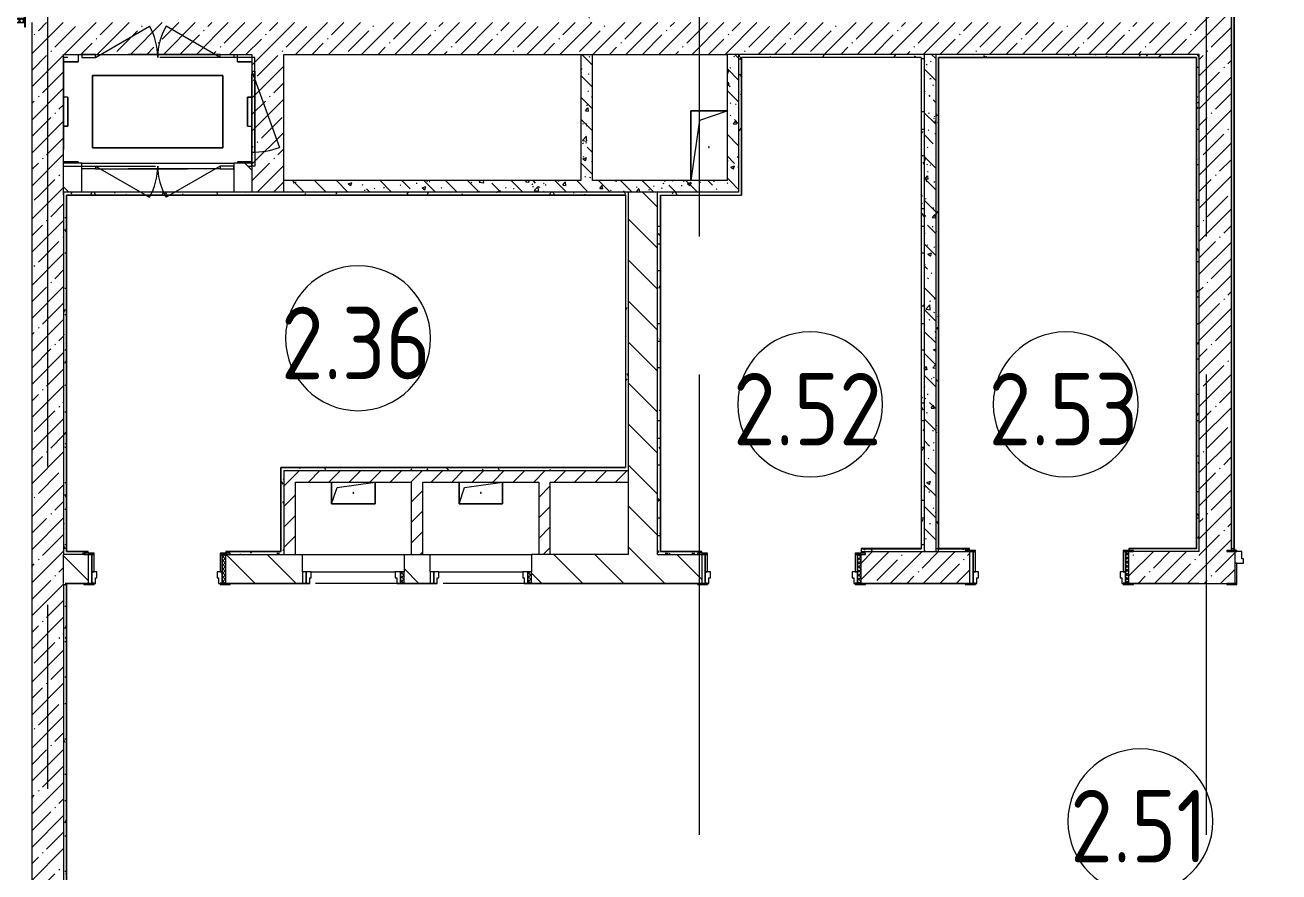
# Model space of a CAD drawing. Header units: millimetres. Extents: x -625 to 415037, y -3642 to 102118.
# Drawn here: x 233476 to 242132, y 85949 to 91792 of the extents above; entities that cross this region are included whole.
import ezdxf

# ---------------------------------------------------------------- set-up
doc = ezdxf.new("R2010")
doc.units = ezdxf.units.MM
for name, pattern in [('Осевая', [6350, 1270, -952.5, 3175, -952.5]), ('Снесенные', [1428.75, 952.5, -476.25]), ('Штрих', [1270, 635, -635])]:
    doc.linetypes.add(name, pattern=pattern)
for name, color, linetype, lineweight in [('A-AREA-IDEN', 7, 'Continuous', 9), ('A-DOOR-FRAM-2', 7, 'Continuous', 5), ('A-GENM', 7, 'Continuous', 9), ('A-GENM-2', 7, 'Штрих', 5), ('A-WALL', 7, 'Continuous', 5), ('I-WALL', 7, 'Continuous', 5), ('M-EQPM-3', 7, 'Снесенные', 5), ('Оси', 7, 'Continuous', 9), ('Оси-2', 7, 'Осевая', 9)]:
    doc.layers.add(name, color=color, linetype=linetype, lineweight=lineweight)
for name, color, linetype, lineweight, true_color in [('A-DOOR-1', 7, 'Continuous', 5, 0xc0c0c0), ('A-DOOR-FRAM-1', 7, 'Continuous', 5, 0xc0c0c0), ('A-WALL-1', 9, 'Continuous', 5, 0x808080), ('A-WALL-FNSH-1', 9, 'Continuous', 5, 0x808080), ('M-EQPM-2', 7, 'Штрих', 5, 0xb2b2b2), ('M-EQPM-4', 7, 'Continuous', 9, 0x52e2e2), ('M-EQPM-5', 7, 'Continuous', 9, 0xdfe5eb)]:
    doc.layers.add(name, color=color, linetype=linetype, lineweight=lineweight, true_color=true_color)
doc.layers.get('A-DOOR-1').off()
doc.styles.add('GOST Common', font='', dxfattribs={"width": 0.9, "height": 500})
doc.styles.get('GOST Common').set_extended_font_data('GOST Common')
pattern_1 = [(45, (148772.12, 0), (-114.04925, 114.04925), []), (45, (148886.17, 0), (-114.04925, 114.04925), [201.612, -40.322, 6.706, -33.617])]
pattern_2 = [(135, (148772.12, 0), (-141.42136, -141.42136), [])]
pattern_3 = [(45, (-371.384, 174.685), (-14.1421, 14.1421), []), (135, (-371.384, 174.685), (-14.1421, -14.1421), [])]
pattern_4 = [(135, (148772.12, 0), (-150.8683, -150.8683), [213.36, -35.56, 7.112, -35.56]), (135, (148772.12, 150.77), (-150.8683, -150.8683), []), (50, (148772.12, 0), (255.05767, -22.3145), [26.67, -293.37]), (355, (148772.12, 0), (-49.3404, 267.47914), [21.336, -234.696]), (100.451, (148793.38, -1.86), (205.71947, 245.16356), [22.666, -249.326]), (46.184, (148772.12, 71.12), (379.511, -58.86), [40.005, -440.055]), (96.636, (148803.75, 66.2), (332.3634, 346.3991), [33.999, -373.989]), (351.184, (148772.12, 71.12), (332.3669, 346.3953), [32.004, -352.044]), (21, (148807.68, 53.34), (212.26017, -143.1711), [26.67, -293.37]), (326, (148807.68, 53.34), (86.52236, 257.8632), [21.336, -234.696]), (71.451, (148825.37, 41.4), (298.78395, 114.6901), [22.666, -249.326]), (37.5, (148772.12, 0), (4.32385, 118.37751), [6.706, -225.146, 6.706, -231.546, -235.585]), (37.5, (148772.12, 0), (4.32385, 118.37751), [-470.103, 6.706, -228.879]), (7.5, (148772.12, 0), (93.54758, 140.2533), [6.706, -129.134, 6.706, -219.812, -89.789]), (7.5, (148772.12, 0), (93.54758, 140.2533), [-362.356, 6.706, -83.083]), (327.5, (148692.82, 0), (189.82734, -8.02019), [6.706, -82.194, 6.706, -270.662, -368.046]), (327.5, (148692.82, 0), (189.82734, -8.02019), [-366.268, 6.706, -361.34]), (317.5, (148657.26, 0), (207.38114, 35.59764), [6.706, -108.864, 6.706, -177.495, -261.366]), (317.5, (148657.26, 0), (207.38114, 35.59764), [-299.771, 6.706, -254.66])]
pattern_5 = [(45, (148772.12, 0), (-70.71068, 70.71068), [])]
pattern_6 = [(0, (148772.123, 0), (243.84, 60.96), [20.117, -162.763, 20.117, -162.763, -975.36]), (0, (148772.123, 0), (243.84, 60.96), [-365.76, 20.117, -345.643, 20.117, -162.763, -426.72]), (0, (148772.123, 0), (243.84, 60.96), [-914.4, 20.117, -101.803, 20.117, -284.683]), (120, (148863.563, 30.48), (-174.71291, 180.691634), [20.117, -162.763, 20.117, -162.763, -975.36]), (120, (148863.563, 30.48), (-174.71291, 180.691634), [-365.76, 20.117, -345.643, 20.117, -162.763, -426.72]), (120, (148863.563, 30.48), (-174.71291, 180.691634), [-914.4, 20.117, -101.803, 20.117, -284.683]), (240, (148894.043, 152.4), (-69.12709, -241.651634), [20.117, -162.763, 20.117, -162.763, -975.36]), (240, (148894.043, 152.4), (-69.12709, -241.651634), [-365.76, 20.117, -345.643, 20.117, -162.763, -426.72]), (240, (148894.043, 152.4), (-69.12709, -241.651634), [-914.4, 20.117, -101.803, 20.117, -284.683])]

# ---------------------------------------------------------------- blocks, each defined once
blk = doc.blocks.new('110_Дверь_СКБ_1Ст_Внутренняя1 - Д-8 950x2100h_охрана-31784688-Объем проектирования 2 этажа')
at = {"layer": 'A-DOOR-FRAM-2'}
h = blk.add_hatch(dxfattribs=at)
h.set_pattern_fill('FP_34', color=256, style=0, pattern_type=2)
h.set_pattern_definition([(45, (-296.384, 164.685), (-14.1421, 14.1421), []), (135, (-296.384, 164.685), (-14.1421, -14.1421), [])])
h.paths.add_polyline_path([(-437.5, 100), (-462.5, 100), (-462.5, -100), (-437.5, -98.7), (-437.5, 94.7)])
at = {"layer": 'A-DOOR-FRAM-1'}
for p, q in [((-422.5, 108), (-492.5, 108)), ((-492.5, 108), (-492.5, 100)), ((-492.5, 100), (-422.5, 100)), ((-437.5, 100), (-462.5, 100)), ((-462.5, 100), (-462.5, -100)), ((-412.5, 100), (-437.5, 100)), ((-437.5, 100), (-437.5, 20)), ((-437.5, -100), (-437.5, 100)), ((-422.5, 100), (-437.5, 100)), ((-437.5, 100), (-437.5, 99)), ((-437.5, 99), (-422.5, 99)), ((-422.5, 100), (-422.5, 108)), ((-422.5, 99), (-422.5, 100)), ((-412.5, 60), (-412.5, 100)), ((437.5, 100), (437.5, 60)), ((462.5, 100), (437.5, 100)), ((517.5, 108), (447.5, 108)), ((447.5, 108), (447.5, 100)), ((462.5, 100), (447.5, 100)), ((447.5, 100), (447.5, 99)), ((447.5, 100), (517.5, 100)), ((447.5, 99), (462.5, 99)), ((462.5, 20), (462.5, 100)), ((487.5, 100), (462.5, 100)), ((462.5, 100), (462.5, -100)), ((462.5, 99), (462.5, 100)), ((487.5, -100), (487.5, 100)), ((517.5, 100), (517.5, 108)), ((-437.5, 20), (-402.5, 20)), ((-422.5, 20), (-437.5, 20)), ((-437.5, 20), (-437.5, -100)), ((-422.5, -100), (-422.5, 20)), ((-402.5, 60), (-412.5, 60)), ((-402.5, 20), (-402.5, 60)), ((437.5, 60), (427.5, 60)), ((427.5, 60), (427.5, 20)), ((427.5, 20), (462.5, 20)), ((462.5, 20), (447.5, 20)), ((447.5, 20), (447.5, -100)), ((462.5, -100), (462.5, 20)), ((-422.5, -100), (-492.5, -100)), ((-492.5, -100), (-492.5, -108)), ((-492.5, -108), (-422.5, -108)), ((-462.5, -100), (-437.5, -100)), ((-437.5, -100), (-422.5, -100)), ((-422.5, -108), (-422.5, -100)), ((447.5, -100), (462.5, -100)), ((517.5, -100), (447.5, -100)), ((447.5, -100), (447.5, -108)), ((447.5, -108), (517.5, -108)), ((462.5, -100), (487.5, -100)), ((517.5, -108), (517.5, -100))]:
    blk.add_line(p, q, dxfattribs=at)
blk = doc.blocks.new('110_Дверь_СКБ_2Ст - Д-1_л_Лестничная клетка EIS60 2-V348-Объем проектирования 2 этажа')
at = {"layer": 'A-DOOR-FRAM-1'}
for p, q in [((-672.5, 118), (-742.5, 118)), ((-742.5, 118), (-742.5, 110)), ((-742.5, 110), (-672.5, 110)), ((-637.5, 110), (-687.5, 110)), ((-687.5, 110), (-687.5, 30)), ((-672.5, 110), (-672.5, 118)), ((-637.5, 60), (-637.5, 110)), ((662.5, 110), (662.5, 60)), ((712.5, 110), (662.5, 110)), ((767.5, 118), (697.5, 118)), ((697.5, 118), (697.5, 110)), ((697.5, 110), (767.5, 110)), ((712.5, 30), (712.5, 110)), ((767.5, 110), (767.5, 118)), ((-687.5, 30), (-627.5, 30)), ((-672.5, 30), (-687.5, 30)), ((-687.5, 30), (-687.5, -110)), ((-672.5, -110), (-672.5, 30)), ((-627.5, 60), (-637.5, 60)), ((-627.5, 30), (-627.5, 60)), ((662.5, 60), (652.5, 60)), ((652.5, 60), (652.5, 30)), ((652.5, 30), (712.5, 30)), ((712.5, 30), (697.5, 30)), ((697.5, 30), (697.5, -110)), ((712.5, -110), (712.5, 30)), ((-672.5, -110), (-742.5, -110)), ((-742.5, -110), (-742.5, -118)), ((-742.5, -118), (-672.5, -118)), ((-687.5, -110), (-672.5, -110)), ((-672.5, -118), (-672.5, -110)), ((697.5, -110), (712.5, -110)), ((767.5, -110), (697.5, -110)), ((697.5, -110), (697.5, -118)), ((697.5, -118), (767.5, -118)), ((767.5, -118), (767.5, -110))]:
    blk.add_line(p, q, dxfattribs=at)
blk = doc.blocks.new('110_Дверь_СКБ_1Ст_Внутренняя1 - Д-4 _л_ 1100x2100h_су мгн-32399982-Объем проектирования 2 этажа')
at = {"layer": 'A-DOOR-FRAM-2'}
h = blk.add_hatch(dxfattribs=at)
h.set_pattern_fill('FP_86', color=256, style=0, pattern_type=2)
h.set_pattern_definition(pattern_3)
h.paths.add_polyline_path([(-537.5, -110), (-512.5, -110), (-512.5, 110), (-537.5, 110), (-537.5, -82)])
at = {"layer": 'A-DOOR-FRAM-1'}
for p, q in [((-497.5, 118), (-567.5, 118)), ((-567.5, 118), (-567.5, 110)), ((-567.5, 110), (-497.5, 110)), ((-512.5, 110), (-537.5, 110)), ((-537.5, 110), (-537.5, -110)), ((-487.5, 110), (-512.5, 110)), ((-512.5, 110), (-512.5, 30)), ((-512.5, -110), (-512.5, 110)), ((-497.5, 110), (-512.5, 110)), ((-512.5, 110), (-512.5, 109)), ((-512.5, 109), (-497.5, 109)), ((-497.5, 110), (-497.5, 118)), ((-497.5, 109), (-497.5, 110)), ((-487.5, 70), (-487.5, 110)), ((512.5, 110), (512.5, 70)), ((537.5, 110), (512.5, 110)), ((592.5, 118), (522.5, 118)), ((522.5, 118), (522.5, 110)), ((537.5, 110), (522.5, 110)), ((522.5, 110), (522.5, 109)), ((522.5, 110), (592.5, 110)), ((522.5, 109), (537.5, 109)), ((537.5, 30), (537.5, 110)), ((562.5, 110), (537.5, 110)), ((537.5, 110), (537.5, -110)), ((537.5, 109), (537.5, 110)), ((562.5, -110), (562.5, 110)), ((592.5, 110), (592.5, 118)), ((-512.5, 30), (-477.5, 30)), ((-497.5, 30), (-512.5, 30)), ((-512.5, 30), (-512.5, -110)), ((-497.5, -110), (-497.5, 30)), ((-477.5, 70), (-487.5, 70)), ((-477.5, 30), (-477.5, 70)), ((512.5, 70), (502.5, 70)), ((502.5, 70), (502.5, 30)), ((502.5, 30), (537.5, 30)), ((537.5, 30), (522.5, 30)), ((522.5, 30), (522.5, -110)), ((537.5, -110), (537.5, 30)), ((-497.5, -110), (-567.5, -110)), ((-567.5, -110), (-567.5, -118)), ((-567.5, -118), (-497.5, -118)), ((-537.5, -110), (-512.5, -110)), ((-512.5, -110), (-497.5, -110)), ((-497.5, -118), (-497.5, -110)), ((522.5, -110), (537.5, -110)), ((592.5, -110), (522.5, -110)), ((522.5, -110), (522.5, -118)), ((522.5, -118), (592.5, -118)), ((537.5, -110), (562.5, -110)), ((592.5, -118), (592.5, -110))]:
    blk.add_line(p, q, dxfattribs=at)
blk = doc.blocks.new('110_Дверь_СКБ_1Ст_Внутренняя1 - Д-3 _п_ 1100x2100h_много всего-32102842-Объем проектирования 2 этажа')
at = {"layer": 'A-DOOR-FRAM-2'}
h = blk.add_hatch(dxfattribs=at)
h.set_pattern_fill('FP_86', color=256, style=0, pattern_type=2)
h.set_pattern_definition(pattern_3)
h.paths.add_polyline_path([(-537.5, 110), (-537.5, -110), (-512.5, -110), (-512.5, 110)])
at = {"layer": 'A-DOOR-FRAM-1'}
for p, q in [((-497.5, 118), (-567.5, 118)), ((-567.5, 118), (-567.5, 110)), ((-567.5, 110), (-497.5, 110)), ((-512.5, 110), (-537.5, 110)), ((-537.5, 110), (-537.5, -110)), ((-487.5, 110), (-512.5, 110)), ((-512.5, 110), (-512.5, 30)), ((-512.5, -110), (-512.5, 110)), ((-497.5, 110), (-512.5, 110)), ((-512.5, 110), (-512.5, 109)), ((-512.5, 109), (-497.5, 109)), ((-497.5, 110), (-497.5, 118)), ((-497.5, 109), (-497.5, 110)), ((-487.5, 70), (-487.5, 110)), ((512.5, 110), (512.5, 70)), ((537.5, 110), (512.5, 110)), ((592.5, 118), (522.5, 118)), ((522.5, 118), (522.5, 110)), ((537.5, 110), (522.5, 110)), ((522.5, 110), (522.5, 109)), ((522.5, 110), (592.5, 110)), ((522.5, 109), (537.5, 109)), ((537.5, 30), (537.5, 110)), ((562.5, 110), (537.5, 110)), ((537.5, 110), (537.5, -110)), ((537.5, 109), (537.5, 110)), ((562.5, -110), (562.5, 110)), ((592.5, 110), (592.5, 118)), ((-512.5, 30), (-477.5, 30)), ((-497.5, 30), (-512.5, 30)), ((-512.5, 30), (-512.5, -110)), ((-497.5, -110), (-497.5, 30)), ((-477.5, 70), (-487.5, 70)), ((-477.5, 30), (-477.5, 70)), ((512.5, 70), (502.5, 70)), ((502.5, 70), (502.5, 30)), ((502.5, 30), (537.5, 30)), ((537.5, 30), (522.5, 30)), ((522.5, 30), (522.5, -110)), ((537.5, -110), (537.5, 30)), ((-497.5, -110), (-567.5, -110)), ((-567.5, -110), (-567.5, -118)), ((-567.5, -118), (-497.5, -118)), ((-537.5, -110), (-512.5, -110)), ((-512.5, -110), (-497.5, -110)), ((-497.5, -118), (-497.5, -110)), ((522.5, -110), (537.5, -110)), ((592.5, -110), (522.5, -110)), ((522.5, -110), (522.5, -118)), ((522.5, -118), (592.5, -118)), ((537.5, -110), (562.5, -110)), ((592.5, -118), (592.5, -110))]:
    blk.add_line(p, q, dxfattribs=at)
blk = doc.blocks.new('110_Дверь_СКБ_1Ст_Внутренняя1 - Д-3 _п_ 1100x2100h_много всего-32102838-Объем проектирования 2 этажа')
at = {"layer": 'A-DOOR-FRAM-2'}
h = blk.add_hatch(dxfattribs=at)
h.set_pattern_fill('FP_76', color=256, style=0, pattern_type=2)
h.set_pattern_definition([(45, (-371.384, 164.685), (-14.1421, 14.1421), []), (135, (-371.384, 164.685), (-14.1421, -14.1421), [])])
h.paths.add_polyline_path([(-516.4, 100), (-537.5, 100), (-537.5, -100), (-512.5, -100), (-512.5, 100)])
at = {"layer": 'A-DOOR-FRAM-1'}
for p, q in [((-497.5, 108), (-567.5, 108)), ((-567.5, 108), (-567.5, 100)), ((-567.5, 100), (-497.5, 100)), ((-512.5, 100), (-537.5, 100)), ((-537.5, 100), (-537.5, -100)), ((-487.5, 100), (-512.5, 100)), ((-512.5, 100), (-512.5, 20)), ((-512.5, -100), (-512.5, 100)), ((-497.5, 100), (-512.5, 100)), ((-512.5, 100), (-512.5, 99)), ((-512.5, 99), (-497.5, 99)), ((-497.5, 100), (-497.5, 108)), ((-497.5, 99), (-497.5, 100)), ((-487.5, 60), (-487.5, 100)), ((512.5, 100), (512.5, 60)), ((537.5, 100), (512.5, 100)), ((592.5, 108), (522.5, 108)), ((522.5, 108), (522.5, 100)), ((537.5, 100), (522.5, 100)), ((522.5, 100), (522.5, 99)), ((522.5, 100), (592.5, 100)), ((522.5, 99), (537.5, 99)), ((537.5, 20), (537.5, 100)), ((562.5, 100), (537.5, 100)), ((537.5, 100), (537.5, -100)), ((537.5, 99), (537.5, 100)), ((562.5, -100), (562.5, 100)), ((592.5, 100), (592.5, 108)), ((-512.5, 20), (-477.5, 20)), ((-497.5, 20), (-512.5, 20)), ((-512.5, 20), (-512.5, -100)), ((-497.5, -100), (-497.5, 20)), ((-477.5, 60), (-487.5, 60)), ((-477.5, 20), (-477.5, 60)), ((512.5, 60), (502.5, 60)), ((502.5, 60), (502.5, 20)), ((502.5, 20), (537.5, 20)), ((537.5, 20), (522.5, 20)), ((522.5, 20), (522.5, -100)), ((537.5, -100), (537.5, 20)), ((-497.5, -100), (-567.5, -100)), ((-567.5, -100), (-567.5, -108)), ((-567.5, -108), (-497.5, -108)), ((-537.5, -100), (-512.5, -100)), ((-512.5, -100), (-497.5, -100)), ((-497.5, -108), (-497.5, -100)), ((522.5, -100), (537.5, -100)), ((592.5, -100), (522.5, -100)), ((522.5, -100), (522.5, -108)), ((522.5, -108), (592.5, -108)), ((537.5, -100), (562.5, -100)), ((592.5, -108), (592.5, -100))]:
    blk.add_line(p, q, dxfattribs=at)
blk = doc.blocks.new('160_Подъемник - 160_Подъемник-23521422-Объем проектирования 2 этажа')
at = {"layer": 'A-GENM'}
for p, q in [((220, 0), (592.4, 215)), ((220, 0), (592.4, 215)), ((566.4, 200), (592.4, 215)), ((733.6, 200), (707.6, 215)), ((1080, 0), (707.6, 215)), ((1080, 0), (707.6, 215)), ((-20, -95), (-20, 0)), ((-20, 0), (0, 0)), ((0, 0), (0, -95)), ((220, 20), (125, 20)), ((125, 20), (125, 0)), ((220, 20), (125, 20)), ((125, 20), (125, 0)), ((220, 0), (220, 20)), ((220, 0), (220, 20)), ((1080, 0), (1080, 20)), ((1080, 20), (1175, 20)), ((1080, 0), (1080, 20)), ((1080, 20), (1175, 20)), ((1175, 20), (1175, 0)), ((1175, 20), (1175, 0)), ((125, 0), (220, 0)), ((125, 0), (220, 0)), ((1175, 0), (1080, 0)), ((1175, 0), (1080, 0)), ((0, -655), (-191.5, -128.8)), ((0, -95), (-20, -95)), ((0, -655), (-20, -655)), ((-20, -655), (-20, -750)), ((0, -750), (0, -655)), ((-20, -750), (0, -750)), ((125, -770), (125, -750)), ((125, -750), (220, -750)), ((125, -770), (125, -750)), ((125, -750), (220, -750)), ((125, -770), (125, -750)), ((125, -750), (220, -750)), ((220, -770), (125, -770)), ((220, -770), (125, -770)), ((220, -750), (220, -770)), ((220, -750), (254.6, -770)), ((220, -750), (220, -770)), ((220, -750), (592.4, -965)), ((220, -750), (220, -770)), ((220, -750), (592.4, -965)), ((1080, -750), (707.6, -965)), ((1080, -750), (707.6, -965)), ((1080, -750), (1045.4, -770)), ((1080, -750), (1080, -770)), ((1175, -750), (1080, -750)), ((1080, -750), (1080, -770)), ((1175, -750), (1080, -750)), ((1080, -750), (1080, -770)), ((1175, -750), (1080, -750)), ((1080, -770), (1175, -770)), ((1080, -770), (1175, -770)), ((1175, -770), (1175, -750)), ((1175, -770), (1175, -750)), ((1175, -770), (1175, -750))]:
    blk.add_line(p, q, dxfattribs=at)
for centre, radius, start, end in [((220, 0), 430, 27.83041, 30), ((220, 0), 430, 0, 30), ((220, 0), 430, 0, 30), ((1080, 0), 430, 150, 180), ((1080, 0), 430, 150, 180), ((1080, 0), 430, 150, 152.16959), ((0, -655), 560, 90, 110), ((220, -750), 430, 330, 0), ((220, -750), 430, 330, 0), ((220, -750), 430, 357.30437, 0), ((1080, -750), 430, 180, 182.69563), ((1080, -750), 430, 180, 210), ((1080, -750), 430, 180, 210)]:
    blk.add_arc(centre, radius, start, end, dxfattribs=at)
at = {"layer": 'A-GENM-2'}
for p, q in [((1080, 20), (220, 20)), ((220, 20), (1080, 20)), ((1080, 20), (220, 20)), ((220, 20), (1080, 20)), ((-20, -95), (-20, -655)), ((-20, -655), (-20, -95)), ((1080, -770), (220, -770)), ((220, -770), (1080, -770)), ((220, -770), (792, -770)), ((1080, -770), (508, -770))]:
    blk.add_line(p, q, dxfattribs=at)
at = {"layer": 'M-EQPM-2'}
for p, q in [((1300, 0), (0, 0)), ((0, 0), (0, -750)), ((1300, -750), (1300, 0)), ((0, -750), (1300, -750))]:
    blk.add_line(p, q, dxfattribs=at)
at = {"layer": 'M-EQPM-5'}
for p, q in [((1100, -125), (200, -125)), ((200, -125), (200, -625)), ((200, -625), (200, -125)), ((200, -125), (1100, -125)), ((1100, -625), (1100, -125)), ((1100, -125), (1100, -625)), ((200, -625), (1100, -625)), ((1100, -625), (200, -625))]:
    blk.add_line(p, q, dxfattribs=at)
blk = doc.blocks.new('Закладная деталь приямка - 200_100-20924312-Объем проектирования 2 этажа')
at = {"layer": 'M-EQPM-3'}
for p, q in [((85000, 16755), (84970, 16755)), ((85000, 16755), (84970, 16755)), ((85000, 16555), (85000, 16755)), ((85000, 16755), (85000, 16555)), ((84970, 16555), (85000, 16555)), ((85000, 16555), (84970, 16555))]:
    blk.add_line(p, q, dxfattribs=at)
blk = doc.blocks.new('Закладная деталь приямка - 200_100-V368-Объем проектирования 2 этажа')
at = {"layer": 'M-EQPM-3'}
for p, q in [((86240, 16755), (86240, 16555)), ((86240, 16555), (86240, 16755)), ((86270, 16755), (86240, 16755)), ((86240, 16755), (86270, 16755)), ((86240, 16555), (86270, 16555)), ((86240, 16555), (86270, 16555))]:
    blk.add_line(p, q, dxfattribs=at)
blk = doc.blocks.new('Закладная деталь приямка - 150_100-20924311-Объем проектирования 2 этажа')
at = {"layer": 'M-EQPM-3'}
for p, q in [((84970, 17000), (85070, 17000)), ((85070, 17000), (84970, 17000)), ((85070, 17050), (85070, 17000)), ((85070, 17050), (85070, 17000))]:
    blk.add_line(p, q, dxfattribs=at)
blk = doc.blocks.new('Закладная деталь приямка - 150_100-V369-Объем проектирования 2 этажа')
at = {"layer": 'M-EQPM-3'}
for p, q in [((86170, 17000), (86170, 17050)), ((86170, 17000), (86170, 17050)), ((86270, 17000), (86170, 17000)), ((86170, 17000), (86270, 17000))]:
    blk.add_line(p, q, dxfattribs=at)
blk = doc.blocks.new('Закладная деталь приямка - 150_100-V370-Объем проектирования 2 этажа')
at = {"layer": 'M-EQPM-3'}
for p, q in [((86270, 16310), (86170, 16310)), ((86170, 16310), (86270, 16310)), ((86170, 16310), (86170, 16300)), ((86170, 16310), (86170, 16300))]:
    blk.add_line(p, q, dxfattribs=at)
blk = doc.blocks.new('Закладная деталь приямка - 150_100-V371-Объем проектирования 2 этажа')
at = {"layer": 'M-EQPM-3'}
for p, q in [((85070, 16310), (84970, 16310)), ((84970, 16310), (85070, 16310)), ((85070, 16300), (85070, 16310)), ((85070, 16310), (85070, 16300))]:
    blk.add_line(p, q, dxfattribs=at)
blk = doc.blocks.new('GM_Отверстие прямоугольное _в плите_ - Отверстие-V384-Объем проектирования 2 этажа')
at = {"layer": 'A-GENM'}
for p, q in [((-125, -230), (-125, 250)), ((-125, 250), (125, 250)), ((125, 250), (-125, 250)), ((-125, 250), (-125, -230)), ((-122.1, -230), (-62.5, 187.5)), ((-62.5, 187.5), (125, 250))]:
    blk.add_line(p, q, dxfattribs=at)
for start, end in [(360, 180), (180, 360)]:
    blk.add_arc((0, 0), 2.5, start, end, dxfattribs=at)
blk = doc.blocks.new('110_Дверь_СКБ_1Ст - д-18 700x2100h_Технический шкаф ЭОМ и СС-23257539-Объем проектирования 2 этажа')
at = {"layer": 'A-DOOR-FRAM-2'}
h = blk.add_hatch(dxfattribs=at)
h.set_pattern_fill('FP_122', color=256, style=0, pattern_type=2)
h.set_pattern_definition([(45, (-171.384, 164.685), (-14.1421, 14.1421), []), (135, (-171.384, 164.685), (-14.1421, -14.1421), [])])
h.paths.add_polyline_path([(-337.5, 100), (-337.5, 20), (-312.5, 20), (-312.5, 100)])
at = {"layer": 'A-DOOR-FRAM-1'}
for p, q in [((-312.5, 100), (-337.5, 100)), ((-337.5, 100), (-337.5, 20)), ((-287.5, 100), (-312.5, 100)), ((-312.5, 100), (-312.5, 20)), ((-312.5, 20), (-312.5, 100)), ((-287.5, 60), (-287.5, 100)), ((-287.5, 100), (272.5, 100)), ((312.5, 100), (312.5, 60)), ((337.5, 100), (312.5, 100)), ((337.5, 20), (337.5, 100)), ((362.5, 100), (337.5, 100)), ((337.5, 100), (337.5, 20)), ((362.5, 20), (362.5, 100)), ((-337.5, 20), (-312.5, 20)), ((-312.5, 20), (-277.5, 20)), ((-277.5, 60), (-287.5, 60)), ((-277.5, 20), (-277.5, 60)), ((302.5, 20), (-277.5, 20)), ((312.5, 60), (302.5, 60)), ((302.5, 60), (302.5, 20)), ((302.5, 20), (337.5, 20)), ((337.5, 20), (362.5, 20))]:
    blk.add_line(p, q, dxfattribs=at)
blk = doc.blocks.new('GM_Отверстие прямоугольное _в плите_ - Отверстие-21620300-Объем проектирования 2 этажа')
at = {"layer": 'A-GENM'}
for p, q in [((-150, -75), (-150, 75)), ((-150, 75), (-150, -75)), ((-150, -75), (-112.5, 37.5)), ((-112.5, 37.5), (150, 75)), ((150, 75), (150, -75)), ((150, -75), (150, 75)), ((150, -75), (-150, -75)), ((-150, -75), (150, -75))]:
    blk.add_line(p, q, dxfattribs=at)
for start, end in [(360, 180), (180, 360)]:
    blk.add_arc((0, 0), 2.5, start, end, dxfattribs=at)
blk = doc.blocks.new('Марка_Помещения - Номер-25198446-Объем проектирования 2 этажа')
at = {"layer": 'A-AREA-IDEN'}
for start, end in [(360, 180), (180, 360)]:
    blk.add_arc((0, 0), 2.5, start, end, dxfattribs=at)
blk = doc.blocks.new('2floor')
at = {"layer": 'I-WALL'}
h = blk.add_hatch(dxfattribs=at)
h.set_pattern_fill('FP_1', color=256, style=0, pattern_type=2)
h.set_pattern_definition(pattern_1)
h.paths.add_polyline_path([(241755.6, 13620), (241772.1, 13620), (241772.1, 13628), (241802.1, 13628), (241802.1, 21550), (241582.1, 21550), (241582.1, 13620)])
h = blk.add_hatch(dxfattribs=at)
h.set_pattern_fill('FP_41', color=256, style=0, pattern_type=2)
h.set_pattern_definition(pattern_4)
h.paths.add_polyline_path([(237393.8, 16180), (237393.8, 17050), (237313.8, 17050), (237313.8, 16180), (237366.1, 16180)])
h.paths.add_polyline_path([(237393.8, 17270), (237393.8, 21235.8), (237313.8, 21235.8), (237313.8, 17270)])
h = blk.add_hatch(dxfattribs=at)
h.set_pattern_fill('FP_191', color=256, style=0, pattern_type=2)
h.set_pattern_definition(pattern_6)
h.paths.add_polyline_path([(241822.1, 13628), (241822.1, 21150), (241802.1, 21150), (241802.9, 13628), (241814.1, 13628)])
h = blk.add_hatch(dxfattribs=at)
h.set_pattern_fill('FP_1', color=256, style=0, pattern_type=2)
h.set_pattern_definition(pattern_1)
h.paths.add_polyline_path([(233742.1, 16080), (233742.1, 17270), (233522.1, 17270), (233522.1, 16080)])
h = blk.add_hatch(dxfattribs=at)
h.set_pattern_fill('FP_1', color=256, style=0, pattern_type=2)
h.set_pattern_definition(pattern_1)
h.paths.add_polyline_path([(235042.1, 17050), (235262.1, 17050), (235262.1, 17270), (233742.1, 17270), (233742.1, 17050), (234889.6, 17050)])
h = blk.add_hatch(dxfattribs=at)
h.set_pattern_fill('FP_1', color=256, style=0, pattern_type=2)
h.set_pattern_definition(pattern_1)
h.paths.add_polyline_path([(238322.1, 17050), (241582.1, 17050), (241582.1, 17270), (235262.1, 17270), (235262.1, 17050), (238203.1, 17050)])
h = blk.add_hatch(dxfattribs=at)
h.set_pattern_fill('FP_1', color=256, style=0, pattern_type=2)
h.set_pattern_definition(pattern_1)
h.paths.add_polyline_path([(235262.1, 16100), (235262.1, 17050), (235042.1, 17050), (235042.1, 16100), (235169.6, 16100)])
h = blk.add_hatch(dxfattribs=at)
h.set_pattern_fill('FP_41', color=256, style=0, pattern_type=2)
h.set_pattern_definition(pattern_4)
h.paths.add_polyline_path([(238377.3, 16180), (238402.1, 16180), (238402.1, 17050), (238322.1, 17050), (238322.1, 16180)])
h = blk.add_hatch(dxfattribs=at)
h.set_pattern_fill('FP_191', color=256, style=0, pattern_type=2)
h.set_pattern_definition(pattern_6)
h.paths.add_polyline_path([(239661.8, 17030), (239662.7, 17050), (238402.1, 17050), (238402.1, 17030), (239655.9, 17030)])
h = blk.add_hatch(dxfattribs=at)
h.set_pattern_fill('FP_191', color=256, style=0, pattern_type=2)
h.set_pattern_definition(pattern_6)
h.paths.add_polyline_path([(238408.3, 16080), (238422.1, 16080), (238422.1, 17029), (238402.1, 17029), (238402.1, 16080)])
h = blk.add_hatch(dxfattribs=at)
h.set_pattern_fill('FP_191', color=256, style=0, pattern_type=2)
h.set_pattern_definition(pattern_6)
h.paths.add_polyline_path([(239682.8, 13640), (239682.8, 17050), (239662.8, 17050), (239662.8, 13640), (239672.5, 13640)])
h = blk.add_hatch(dxfattribs=at)
h.set_pattern_fill('FP_41', color=256, style=0, pattern_type=2)
h.set_pattern_definition(pattern_4)
h.paths.add_polyline_path([(239683, 13620), (239762.8, 13620), (239762.8, 17050), (239682.8, 17050), (239682.8, 13620)])
h = blk.add_hatch(dxfattribs=at)
h.set_pattern_fill('FP_191', color=256, style=0, pattern_type=2)
h.set_pattern_definition(pattern_6)
h.paths.add_polyline_path([(241022.1, 17030), (241562.1, 17031), (241582.1, 17050), (239762.8, 17050), (239764.6, 17030), (240671.5, 17030)])
h.paths.add_polyline_path([(241578.9, 17030), (241582.1, 17030), (241582.1, 17050), (241562.1, 17030)])
h = blk.add_hatch(dxfattribs=at)
h.set_pattern_fill('FP_191', color=256, style=0, pattern_type=2)
h.set_pattern_definition(pattern_6)
h.paths.add_polyline_path([(239762.8, 13640), (239782.8, 13641), (239782.8, 17029), (239762.8, 17030), (239762.8, 13926.6)])
h.paths.add_polyline_path([(239762.8, 13620), (239782.8, 13640), (239762.8, 13640)])
h = blk.add_hatch(dxfattribs=at)
h.set_pattern_fill('FP_191', color=256, style=0, pattern_type=2)
h.set_pattern_definition(pattern_6)
h.paths.add_polyline_path([(241582.1, 13640), (241582.1, 17030), (241562.1, 17030), (241562.1, 13641)])
h = blk.add_hatch(dxfattribs=at)
h.set_pattern_fill('FP_23', color=256, style=0, pattern_type=2)
h.set_pattern_definition(pattern_2)
h.paths.add_polyline_path([(233762.1, 16100), (233867.1, 16100), (233867.1, 16300), (233742.1, 16300), (233742.1, 16100)])
h.paths.add_polyline_path([(234917.1, 16100), (235042.1, 16101.9), (235042.1, 16300), (234917.1, 16300), (234917.1, 16102.9)])
h = blk.add_hatch(dxfattribs=at)
h.set_pattern_fill('FP_41', color=256, style=0, pattern_type=2)
h.set_pattern_definition(pattern_4)
h.paths.add_polyline_path([(237780.5, 16100), (238402.1, 16100), (238402.1, 16180), (235262.1, 16180), (235262.1, 16100), (237642.1, 16100)])
h = blk.add_hatch(dxfattribs=at)
h.set_pattern_fill('FP_1', color=256, style=0, pattern_type=2)
h.set_pattern_definition(pattern_1)
h.paths.add_polyline_path([(233522.1, 10400), (233742.1, 10400), (233742.1, 16080), (233522.1, 16080), (233522.1, 10417)])
h = blk.add_hatch(dxfattribs=at)
h.set_pattern_fill('FP_191', color=256, style=0, pattern_type=2)
h.set_pattern_definition(pattern_6)
h.paths.add_polyline_path([(237350.6, 16080), (237621.1, 16080), (237621.1, 16100), (233742.1, 16100), (233743.5, 16080), (237313.8, 16080)])
h = blk.add_hatch(dxfattribs=at)
h.set_pattern_fill('FP_191', color=256, style=0, pattern_type=2)
h.set_pattern_definition(pattern_6)
h.paths.add_polyline_path([(233756.8, 13600), (233762.1, 13600), (233762.1, 16079), (233742.1, 16080), (233742.1, 13600), (233752.1, 13600)])
h = blk.add_hatch(dxfattribs=at)
h.set_pattern_fill('FP_191', color=256, style=0, pattern_type=2)
h.set_pattern_definition(pattern_6)
h.paths.add_polyline_path([(237642.1, 14180), (237642.1, 16100), (237622.1, 16100), (237622.1, 14180)])
h = blk.add_hatch(dxfattribs=at)
h.set_pattern_fill('FP_23', color=256, style=0, pattern_type=2)
h.set_pattern_definition(pattern_2)
h.paths.add_polyline_path([(237780.5, 13600), (237842.1, 13600), (237842.1, 16100), (237642.1, 16100), (237642.1, 13600)])
h = blk.add_hatch(dxfattribs=at)
h.set_pattern_fill('FP_191', color=256, style=0, pattern_type=2)
h.set_pattern_definition(pattern_6)
h.paths.add_polyline_path([(237842.1, 16100), (237862.1, 16080), (237862.1, 16100)])
h.paths.add_polyline_path([(237862.1, 13600), (237862.1, 16079), (237842.1, 16100), (237842.1, 13600)])
h = blk.add_hatch(dxfattribs=at)
h.set_pattern_fill('FP_191', color=256, style=0, pattern_type=2)
h.set_pattern_definition(pattern_6)
h.paths.add_polyline_path([(238153, 16080), (238402.1, 16080), (238402.1, 16100), (237862.1, 16100), (237862.1, 16080), (238122.1, 16080)])
h = blk.add_hatch(dxfattribs=at)
h.set_pattern_fill('FP_191', color=256, style=0, pattern_type=2)
h.set_pattern_definition(pattern_6)
h.paths.add_polyline_path([(235262.1, 13620), (235262.1, 14200), (235242.1, 14200), (235242.1, 13621)])
h = blk.add_hatch(dxfattribs=at)
h.set_pattern_fill('FP_191', color=256, style=0, pattern_type=2)
h.set_pattern_definition(pattern_6)
h.paths.add_polyline_path([(237022.1, 14180), (237622.1, 14180), (237621.1, 14200), (235262.1, 14200), (235262.1, 14180), (236932.2, 14180)])
h = blk.add_hatch(dxfattribs=at)
h.set_pattern_fill('FP_22', color=256, style=0, pattern_type=2)
h.set_pattern_definition(pattern_5)
h.paths.add_polyline_path([(235262.1, 13600), (235342.1, 13600), (235342.1, 14180), (235262.1, 14179.3), (235262.1, 13620)])
h = blk.add_hatch(dxfattribs=at)
h.set_pattern_fill('FP_22', color=256, style=0, pattern_type=2)
h.set_pattern_definition(pattern_5)
h.paths.add_polyline_path([(237633.8, 14100), (237642.1, 14100), (237642.1, 14180), (235342.1, 14180), (235342.1, 14100), (237626.1, 14100)])
h = blk.add_hatch(dxfattribs=at)
h.set_pattern_fill('FP_22', color=256, style=0, pattern_type=2)
h.set_pattern_definition(pattern_5)
h.paths.add_polyline_path([(236142.1, 13600), (236222.1, 13600), (236222.1, 14100), (236142.1, 14100), (236142.1, 13926.6)])
h = blk.add_hatch(dxfattribs=at)
h.set_pattern_fill('FP_22', color=256, style=0, pattern_type=2)
h.set_pattern_definition(pattern_5)
h.paths.add_polyline_path([(237102.1, 13600), (237102.1, 14100), (237022.1, 14100), (237022.1, 13600)])
h = blk.add_hatch(dxfattribs=at)
h.set_pattern_fill('FP_23', color=256, style=0, pattern_type=2)
h.set_pattern_definition(pattern_2)
h.paths.add_polyline_path([(235392.1, 13400), (235392.1, 13600), (234862.1, 13600), (234862.1, 13400), (235262.1, 13400)])
h.paths.add_polyline_path([(233882.1, 13400), (233912.1, 13400), (233912.1, 13600), (233742.1, 13600), (233742.1, 13400), (233868.6, 13400)])
h.paths.add_polyline_path([(236110.3, 13400), (236272.1, 13400), (236272.1, 13600), (236092.1, 13600), (236092.1, 13400)])
h = blk.add_hatch(dxfattribs=at)
h.set_pattern_fill('FP_191', color=256, style=0, pattern_type=2)
h.set_pattern_definition(pattern_6)
h.paths.add_polyline_path([(234912.1, 13600), (235262.1, 13600), (235262.1, 13620), (234862.1, 13620), (234862.1, 13608), (234892.1, 13608), (234892.1, 13600)])
h.paths.add_polyline_path([(233882.1, 13600), (233883.1, 13608), (233912.1, 13608), (233910.8, 13620), (233763.1, 13620), (233762.1, 13600), (233876.8, 13600)])
h = blk.add_hatch(dxfattribs=at)
h.set_pattern_fill('FP_23', color=256, style=0, pattern_type=2)
h.set_pattern_definition(pattern_2)
h.paths.add_polyline_path([(238138.4, 13400), (238147.1, 13400), (238147.1, 13600), (236972.1, 13600), (236972.1, 13400), (238122.1, 13400)])
h = blk.add_hatch(dxfattribs=at)
h.set_pattern_fill('FP_191', color=256, style=0, pattern_type=2)
h.set_pattern_definition(pattern_6)
h.paths.add_polyline_path([(238117.1, 13600), (238117.1, 13608), (238147.1, 13608), (238147.1, 13620), (237863.1, 13620), (237862.1, 13600)])
h = blk.add_hatch(dxfattribs=at)
h.set_pattern_fill('FP_191', color=256, style=0, pattern_type=2)
h.set_pattern_definition(pattern_6)
h.paths.add_polyline_path([(239682.8, 13620), (239682.8, 13640), (239662.8, 13640), (239682.4, 13620.5)])
h.paths.add_polyline_path([(239682.8, 13620), (239661.8, 13640), (239247.1, 13640), (239247.1, 13620), (239682.4, 13620)])
h = blk.add_hatch(dxfattribs=at)
h.set_pattern_fill('FP_1', color=256, style=0, pattern_type=2)
h.set_pattern_definition(pattern_1)
h.paths.add_polyline_path([(241822.1, 13400), (241822.1, 13620), (241097.1, 13620), (241097.1, 13400), (241802.1, 13400)])
h.paths.add_polyline_path([(239277.1, 13400), (239997.1, 13400), (239997.1, 13620), (239247.1, 13620), (239247.1, 13608), (239277.1, 13608), (239277.1, 13600), (239247.1, 13600), (239247.1, 13400)])
h = blk.add_hatch(dxfattribs=at)
h.set_pattern_fill('FP_191', color=256, style=0, pattern_type=2)
h.set_pattern_definition(pattern_6)
h.paths.add_polyline_path([(241394.2, 13620), (241562.1, 13620), (241560.3, 13640), (241097.1, 13640), (241097.1, 13628), (241127.1, 13628), (241127.1, 13620), (241248.1, 13620)])
h.paths.add_polyline_path([(241582.1, 13620), (241582.1, 13640), (241562.1, 13640), (241562.1, 13620)])
h.paths.add_polyline_path([(239948.7, 13620), (239967.1, 13620), (239967.1, 13628), (239997.1, 13628), (239997.1, 13640), (239782.8, 13639), (239762.8, 13620), (239782.8, 13620)])
h = blk.add_hatch(dxfattribs=at)
h.set_pattern_fill('FP_1', color=256, style=0, pattern_type=2)
h.set_pattern_definition(pattern_1)
h.paths.add_polyline_path([(243433.9, 13400), (243572.1, 13400), (243572.1, 13620), (243227.1, 13620), (243227.1, 13400), (243352.1, 13400)])
h.paths.add_polyline_path([(241822.1, 13400), (241827.1, 13400), (241825.8, 13620), (241822.1, 13620), (241822.1, 13403)])
h = blk.add_hatch(dxfattribs=at)
h.set_pattern_fill('FP_191', color=256, style=0, pattern_type=2)
h.set_pattern_definition(pattern_6)
h.paths.add_polyline_path([(243282.1, 13620), (243332.1, 13620), (243331.1, 13640), (243227.1, 13640), (243227.1, 13628), (243282.1, 13628)])
h.paths.add_polyline_path([(241827.1, 13628), (241827.1, 13640), (241823.1, 13640), (241822.5, 13628), (241825.5, 13628)])
h = blk.add_hatch(dxfattribs=at)
h.set_pattern_fill('FP_191', color=256, style=0, pattern_type=2)
h.set_pattern_definition(pattern_6)
h.paths.add_polyline_path([(233762.1, 10400), (233762.1, 13390), (233742.1, 13390), (233742.1, 10400)])
at = {"layer": 'A-WALL'}
for p, q in [((241802.1, 21150), (241802.1, 13628)), ((241582.1, 17050), (238322.1, 17050)), ((238402.1, 17050), (238402.1, 16100)), ((239662.8, 17030), (238422.1, 17030)), ((239682.8, 17050), (239682.8, 13620)), ((239762.8, 17050), (239762.8, 13620)), ((239782.8, 13620), (239782.8, 17030)), ((241562.1, 17030), (239782.8, 17030)), ((241582.1, 13620), (241582.1, 17050)), ((238402.1, 16100), (233742.1, 16100)), ((233742.1, 16100), (233742.1, 13600)), ((237622.1, 16080), (233762.1, 16080)), ((233762.1, 16080), (233762.1, 13620)), ((237622.1, 16080), (237622.1, 14200)), ((237642.1, 13600), (237642.1, 16100)), ((237862.1, 16080), (237862.1, 13620)), ((235242.1, 14200), (237622.1, 14200)), ((235262.1, 14180), (235262.1, 13600)), ((235262.1, 14180), (237642.1, 14180)), ((233882.1, 13600), (233742.1, 13600)), ((233762.1, 13620), (233912.1, 13620)), ((235242.1, 13620), (234862.1, 13620)), ((234892.1, 13600), (235392.1, 13600)), ((236092.1, 13600), (236272.1, 13600)), ((237842.1, 13600), (238117.1, 13600)), ((239247.1, 13620), (239967.1, 13620)), ((241562.1, 13640), (241097.1, 13640)), ((241582.1, 13620), (241127.1, 13620)), ((241823.1, 13640), (241827.1, 13640)), ((233882.1, 13400), (233752.1, 13400)), ((233867.9, 13400), (233868.6, 13400)), ((235392.1, 13400), (234892.1, 13400)), ((236272.1, 13400), (236092.1, 13400)), ((239967.1, 13400), (239277.1, 13400)), ((241582.1, 13400), (241127.1, 13400))]:
    blk.add_line(p, q, dxfattribs=at)
at = {"layer": 'A-WALL-1'}
for p, q in [((241822.1, 13628), (241822.1, 21150)), ((233522.1, 17270), (233522.1, 16100)), ((233742.1, 17050), (235042.1, 17050)), ((233742.1, 16080), (233742.1, 17050)), ((235042.1, 17050), (235042.1, 16100)), ((235262.1, 16100), (235262.1, 17050)), ((235262.1, 17050), (238322.1, 17050)), ((237313.8, 17050), (237313.8, 16180)), ((237393.8, 16180), (237393.8, 17050)), ((238322.1, 17050), (238322.1, 16180)), ((238422.1, 17029), (238422.1, 17030)), ((239662.8, 17030), (239662.8, 13640)), ((241562.1, 17030), (241562.1, 13640)), ((233867.1, 16300), (233742.1, 16300)), ((233867.1, 16100), (233867.1, 16300)), ((235042.1, 16300), (234917.1, 16300)), ((234917.1, 16300), (234917.1, 16100)), ((237313.8, 16180), (235262.1, 16180)), ((238322.1, 16180), (237393.8, 16180)), ((233522.1, 16100), (233522.1, 10400)), ((237842.1, 13600), (237842.1, 16100)), ((237862.1, 16080), (238422.1, 16080)), ((235342.1, 14100), (236142.1, 14100)), ((235342.1, 13600), (235342.1, 14100)), ((236142.1, 14100), (236142.1, 13600)), ((236222.1, 14100), (237022.1, 14100)), ((236222.1, 13600), (236222.1, 14100)), ((237022.1, 14100), (237022.1, 13600)), ((237102.1, 14100), (237642.1, 14100)), ((237102.1, 13600), (237102.1, 14100)), ((233742.1, 13400), (233742.1, 13600)), ((233912.1, 13608), (233912.1, 13620)), ((234862.1, 13620), (234862.1, 13608)), ((235242.1, 13621), (235242.1, 13620)), ((235392.1, 13480), (235392.1, 13600)), ((236092.1, 13600), (236092.1, 13480)), ((236272.1, 13480), (236272.1, 13600)), ((237642.1, 13600), (236972.1, 13600)), ((236972.1, 13600), (236972.1, 13480)), ((237863.1, 13620), (237862.1, 13620)), ((238147.1, 13608), (238147.1, 13620)), ((239247.1, 13640), (239247.1, 13608)), ((239662.8, 13640), (239661.8, 13640)), ((239782.8, 13640), (239762.8, 13640)), ((239997.1, 13628), (239997.1, 13640)), ((241097.1, 13640), (241097.1, 13628)), ((241823.1, 13640), (241802.1, 13640)), ((241827.1, 13628), (241827.1, 13640)), ((233762.1, 13390), (233742.1, 13390)), ((233742.1, 13390), (233742.1, 10400))]:
    blk.add_line(p, q, dxfattribs=at)
at = {"layer": 'A-WALL-FNSH-1'}
for p, q in [((238422.1, 17029), (238422.1, 16080)), ((239661.8, 17029), (238422.1, 17029)), ((238423.1, 16079), (238423.1, 17029)), ((239661.8, 17029), (239661.8, 13641)), ((239783.8, 17029), (241561.1, 17029)), ((239783.8, 13640), (239783.8, 17029)), ((241561.1, 17029), (241561.1, 13640)), ((233763.1, 16079), (237621.1, 16079)), ((233763.1, 13621), (233763.1, 16079)), ((237621.1, 16079), (237621.1, 14201)), ((237863.1, 16079), (238423.1, 16079)), ((237863.1, 13621), (237863.1, 16079)), ((235241.1, 14201), (235241.1, 13621)), ((237621.1, 14201), (235241.1, 14201)), ((235242.1, 13621), (235242.1, 14200)), ((233912.1, 13621), (233763.1, 13621)), ((233912.1, 13620), (233912.1, 13621)), ((234862.1, 13621), (235242.1, 13621)), ((238147.1, 13621), (237863.1, 13621)), ((237863.1, 13620), (238147.1, 13620)), ((238147.1, 13620), (238147.1, 13621)), ((239661.8, 13641), (239247.1, 13641)), ((239247.1, 13641), (239247.1, 13640)), ((239247.1, 13640), (239661.8, 13640)), ((239997.1, 13641), (239782.8, 13641)), ((239782.8, 13640), (239997.1, 13640)), ((239997.1, 13640), (239997.1, 13641)), ((241562.1, 13641), (241097.1, 13641)), ((241097.1, 13641), (241097.1, 13640)), ((241827.1, 13641), (241823.1, 13641)), ((241827.1, 13640), (241827.1, 13641)), ((233752.1, 13400), (233752.1, 13399)), ((233752.1, 13399), (233762.1, 13399)), ((233762.1, 13399), (233762.1, 10400)), ((233763.1, 13399), (233882.1, 13399)), ((233763.1, 10400), (233763.1, 13399)), ((234892.1, 13399), (235392.1, 13399)), ((235392.1, 13399), (235392.1, 13400)), ((236092.1, 13400), (236092.1, 13399)), ((236092.1, 13399), (236272.1, 13399)), ((236272.1, 13399), (236272.1, 13400)), ((238117.1, 13400), (236972.1, 13400)), ((236972.1, 13400), (236972.1, 13399)), ((236972.1, 13399), (238117.1, 13399)), ((239277.1, 13399), (239967.1, 13399)), ((241127.1, 13399), (241772.1, 13399))]:
    blk.add_line(p, q, dxfattribs=at)
at = {"layer": 'I-WALL'}
for p, q in [((241823.1, 21129), (241823.1, 13640)), ((233867.1, 16300), (234917.1, 16300)), ((235392.1, 13600), (236092.1, 13600)), ((236272.1, 13600), (236972.1, 13600)), ((235442.1, 13399), (235392.1, 13399)), ((236092.1, 13399), (235482.1, 13399)), ((236322.1, 13399), (236272.1, 13399)), ((236972.1, 13399), (236362.1, 13399))]:
    blk.add_line(p, q, dxfattribs=at)
at = {"layer": 'Оси'}
for p, q in [((233632.1, 16915.1), (233632.1, 21915.1)), ((238132.1, 16915.1), (238132.1, 21915.1)), ((241632.1, 16915.1), (241632.1, 21915.1))]:
    blk.add_line(p, q, dxfattribs=at)
at = {"layer": 'Оси-2'}
for p, q in [((233632.1, 5633.7), (233632.1, 16915.1)), ((238132.1, 3093.7), (238132.1, 16915.1)), ((241632.1, 3093.7), (241632.1, 16915.1))]:
    blk.add_line(p, q, dxfattribs=at)
at = {"layer": 'A-AREA-IDEN', "xscale": 199.9999999999999, "yscale": 199.9999999999999, "zscale": 199.9999999999999}
for p in [(235774.8, 15092.1), (238895.9, 14635.6), (240660, 14635.6), (241175.7, 11758.8)]:
    blk.add_blockref('Марка_Помещения - Номер-25198446-Объем проектирования 2 этажа', p, dxfattribs=at)
at = {"layer": 'A-DOOR-1'}
for name, p, rotation in [('110_Дверь_СКБ_1Ст_Внутренняя1 - Д-4 _л_ 1100x2100h_су мгн-32399982-Объем проектирования 2 этажа', (233362.1, 17807.5), 89.9999999999999), ('110_Дверь_СКБ_1Ст_Внутренняя1 - Д-8 950x2100h_охрана-31784688-Объем проектирования 2 этажа', (234399.6, 13500), 180), ('110_Дверь_СКБ_1Ст_Внутренняя1 - Д-3 _п_ 1100x2100h_много всего-32102838-Объем проектирования 2 этажа', (238709.6, 13500), 180), ('110_Дверь_СКБ_1Ст_Внутренняя1 - Д-3 _п_ 1100x2100h_много всего-32102842-Объем проектирования 2 этажа', (240559.6, 13510), 180), ('110_Дверь_СКБ_1Ст - д-18 700x2100h_Технический шкаф ЭОМ и СС-23257539-Объем проектирования 2 этажа', (235754.6, 13500), 180), ('110_Дверь_СКБ_1Ст - д-18 700x2100h_Технический шкаф ЭОМ и СС-23257539-Объем проектирования 2 этажа', (236634.6, 13500), 180)]:
    blk.add_blockref(name, p, dxfattribs=dict(at, rotation=rotation))
blk.add_blockref('110_Дверь_СКБ_2Ст - Д-1_л_Лестничная клетка EIS60 2-V348-Объем проектирования 2 этажа', (242514.6, 13510), dxfattribs=at)
at = {"layer": 'A-GENM'}
for name, p in [('GM_Отверстие прямоугольное _в плите_ - Отверстие-V384-Объем проектирования 2 этажа', (238197.1, 16410)), ('GM_Отверстие прямоугольное _в плите_ - Отверстие-21620300-Объем проектирования 2 этажа', (235742.1, 14025)), ('GM_Отверстие прямоугольное _в плите_ - Отверстие-21620300-Объем проектирования 2 этажа', (236622.1, 14025))]:
    blk.add_blockref(name, p, dxfattribs=at)
at = {"layer": 'M-EQPM-4'}
for name in ['Закладная деталь приямка - 150_100-20924311-Объем проектирования 2 этажа', 'Закладная деталь приямка - 150_100-V369-Объем проектирования 2 этажа', 'Закладная деталь приямка - 200_100-20924312-Объем проектирования 2 этажа', 'Закладная деталь приямка - 200_100-V368-Объем проектирования 2 этажа', 'Закладная деталь приямка - 150_100-V371-Объем проектирования 2 этажа', 'Закладная деталь приямка - 150_100-V370-Объем проектирования 2 этажа']:
    blk.add_blockref(name, (148772.1, 0), dxfattribs=at)
at = {"layer": 'M-EQPM-5', "rotation": 180}
blk.add_blockref('160_Подъемник - 160_Подъемник-23521422-Объем проектирования 2 этажа', (235042.1, 16280), dxfattribs=at)
at = {"layer": 'A-AREA-IDEN', "char_height": 500, "attachment_point": 1, "style": 'GOST Common'}
for s, insert, width in [('2.36', (235243.4, 15309.2), 1327.594), ('2.52', (238364.4, 14852.7), 1327.594), ('2.53', (240128.5, 14852.7), 1327.594), ('2.51', (240691.9, 11975.9), 1212.151)]:
    blk.add_mtext(s, dxfattribs=dict(at, insert=insert, width=width))

msp = doc.modelspace()

# ---------------------------------------------------------------- block references
msp.add_blockref('2floor', (0, 74539.4))

doc.saveas('drawing.dxf')
